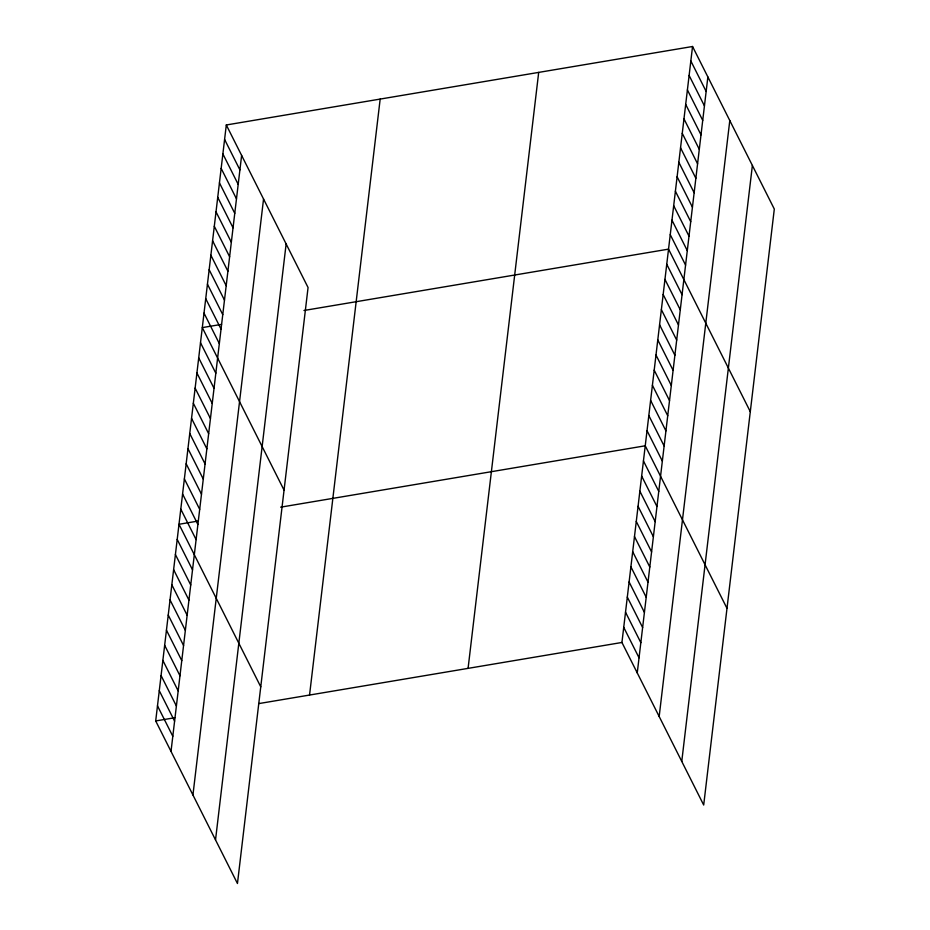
<?xml version="1.0" encoding="UTF-8"?>
<svg xmlns="http://www.w3.org/2000/svg" width="930" height="930" viewBox="0 0 930 930"><rect width="100%" height="100%" fill="white"/><g stroke="black" fill="none" stroke-linecap="round" stroke-linejoin="round"><path stroke-width="1.4" d="M226.304 124.98L308.062 287.533L237.452 883.5L155.694 720.948L226.304 124.98L692.548 46.5L774.306 209.052L703.696 805.02L621.938 642.467L692.548 46.5M171.015 751.394L241.626 155.426M192.94 794.987L263.55 199.02M215.528 839.906L286.138 243.939M309.55 695.047L380.172 99.08M468.081 668.368L538.691 72.401M637.248 672.925L707.87 76.946M659.172 716.519L729.794 120.54M681.76 761.426L752.382 165.459M221.538 324.372L202.298 327.604L284.057 490.156M303.959 310.492L668.542 249.135L750.301 411.688M198.23 521.044L179.002 524.276L260.749 686.828M280.651 507.164L645.234 445.796L726.993 608.348M155.694 720.948L174.921 717.704M258.726 703.603L621.938 642.467M690.839 60.973L706.149 91.431M689.118 75.446L704.44 105.904M687.41 89.919L702.72 120.377M685.689 104.392L701.011 134.85M683.98 118.866L699.29 149.323M682.26 133.339L697.581 163.796M680.551 147.812L695.861 178.269M678.83 162.285L694.14 192.743M677.11 176.758L692.432 207.216M675.401 191.231L690.711 221.689M673.68 205.704L689.002 236.162M671.971 220.178L687.282 250.635M670.251 234.651L685.573 265.108M666.752 264.26L682.062 294.705M664.95 279.384L680.272 309.841M663.16 294.519L678.481 324.965M661.37 309.644L676.691 340.089M659.579 324.768L674.889 355.225M657.789 339.903L673.099 370.349M655.999 355.027L671.309 385.485M654.197 370.152L669.519 400.609M652.407 385.287L667.728 415.733M650.616 400.412L665.927 430.869M648.826 415.547L664.136 445.993M647.036 430.671L662.346 461.117M643.444 460.931L658.765 491.377M641.654 476.055L656.964 506.513M639.863 491.18L655.173 521.637M638.073 506.315L653.383 536.761M636.271 521.439L651.593 551.897M634.481 536.575L649.803 567.021M632.691 551.699L648.001 582.145M630.9 566.823L646.211 597.281M629.11 581.959L644.42 612.405M627.308 597.083L642.63 627.541M625.518 612.207L640.84 642.665M623.728 627.343L639.038 657.789M224.595 139.453L239.905 169.899M222.875 153.927L238.196 184.373M221.166 168.4L236.476 198.846M219.445 182.873L234.767 213.319M217.736 197.346L233.046 227.792M216.016 211.819L231.338 242.265M214.307 226.292L229.617 256.738M212.586 240.765L227.908 271.223M210.878 255.239L226.188 285.696M209.157 269.712L224.479 300.169M207.448 284.185L222.758 314.642M205.728 298.658L221.049 329.115M204.019 313.131L219.329 343.589M200.508 342.74L215.818 373.186M198.718 357.864L214.028 388.31M196.928 372.988L212.238 403.446M195.126 388.124L210.447 418.57M193.335 403.248L208.657 433.706M191.545 418.384L206.855 448.83M189.755 433.508L205.065 463.954M187.965 448.632L203.275 479.09M186.163 463.768L201.484 494.214M184.373 478.892L199.694 509.338M182.582 494.016L197.892 524.474M180.792 509.152L196.102 539.598M177.2 539.4L192.522 569.858M175.41 554.536L190.731 584.982M173.619 569.66L188.941 600.117M171.829 584.796L187.139 615.242M170.039 599.92L185.349 630.366M168.237 615.044L183.559 645.501M166.447 630.18L181.769 660.625M164.656 645.304L179.978 675.761M162.866 660.428L178.176 690.885M161.076 675.564L176.386 706.01M159.274 690.688L174.596 721.145M157.484 705.823L172.806 736.269"/></g></svg>
